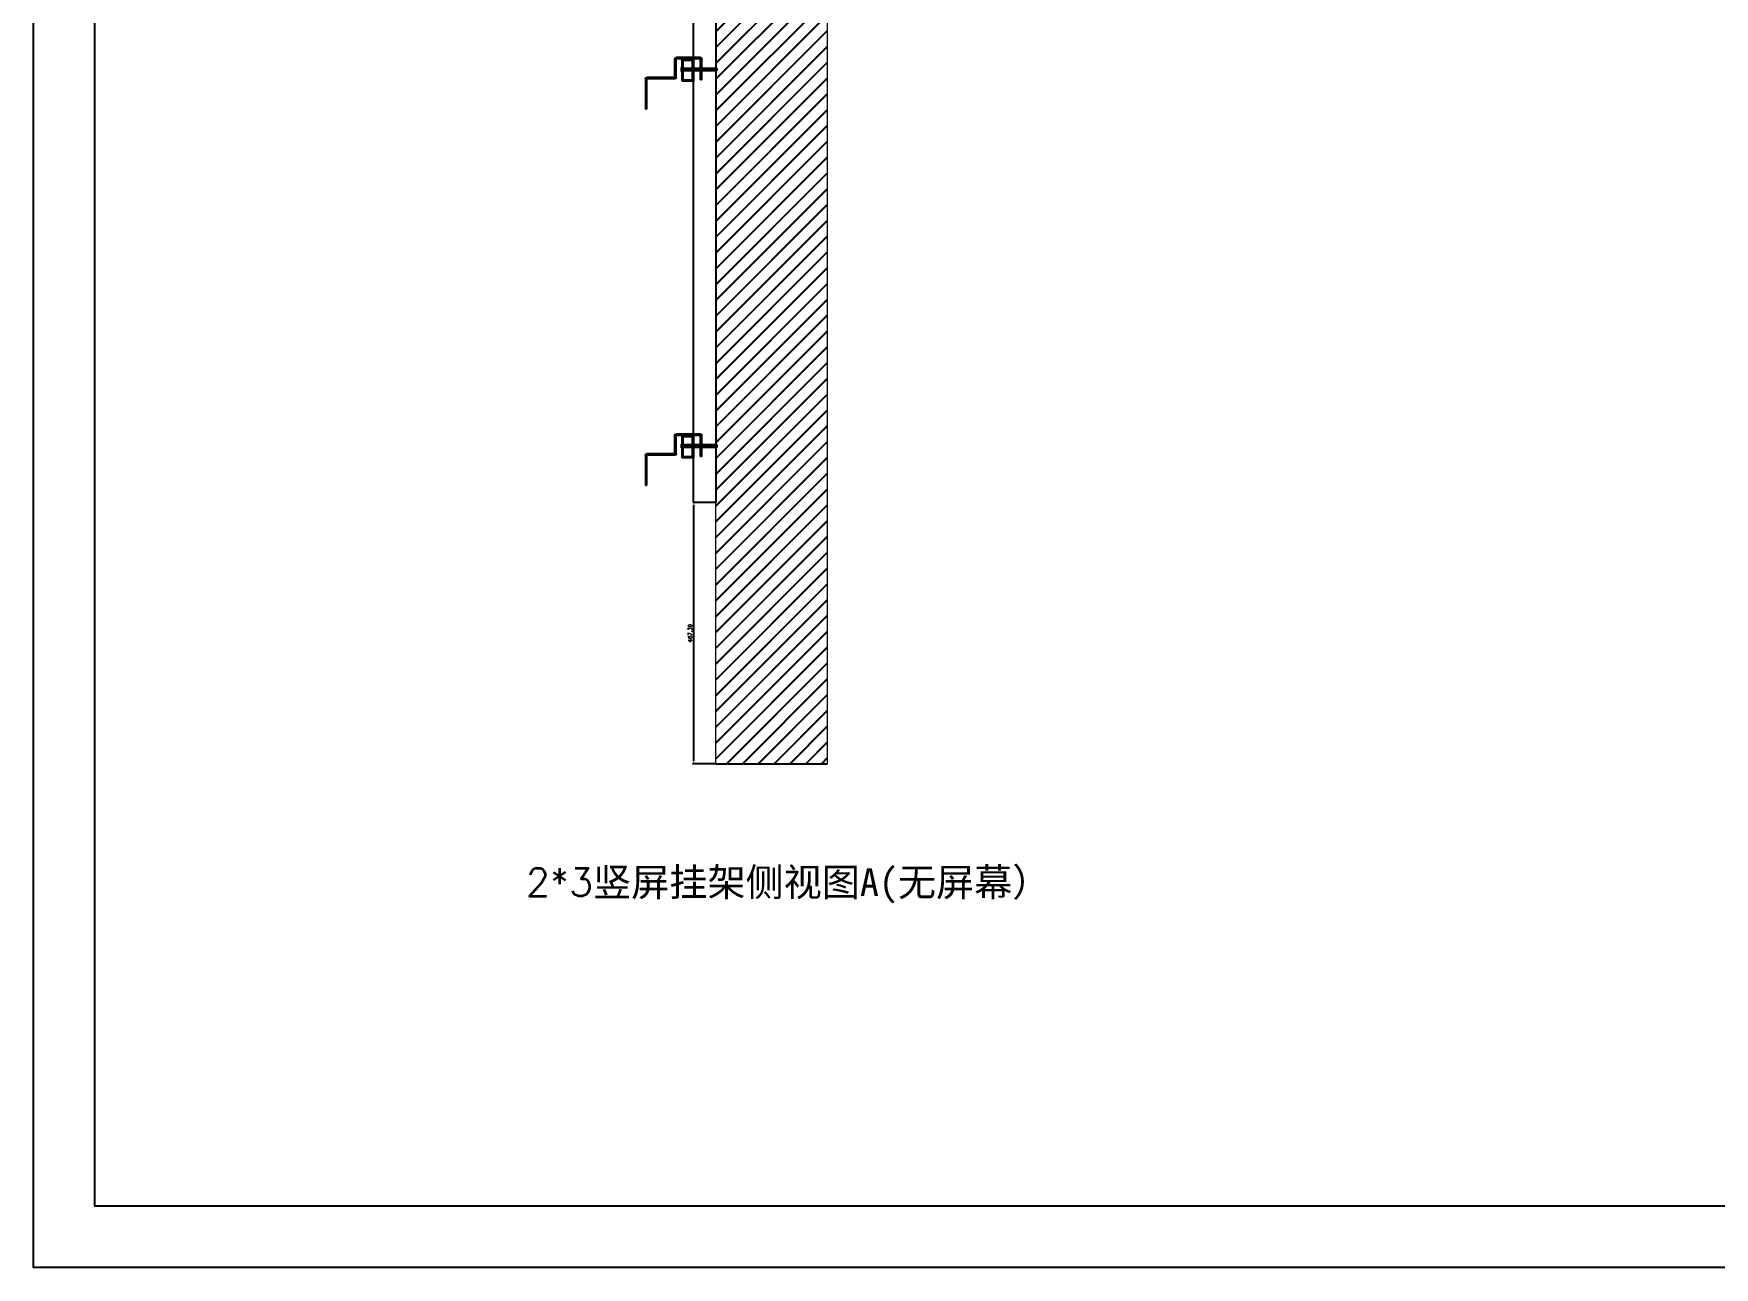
# Model space of a CAD drawing. Header units: millimetres. Extents: x -207 to 14821, y -6397 to 3639.
# Drawn here: x -207 to 2801, y -6397 to -4190 of the extents above; entities that cross this region are included whole.
import ezdxf

# ---------------------------------------------------------------- set-up
doc = ezdxf.new("R2010")
doc.units = ezdxf.units.MM
doc.layers.add('02___PRT_ALL_AXES', color=7, linetype='Continuous')
doc.layers.add('图框', color=7, linetype='Continuous')
doc.layers.add('粗实线', color=7, linetype='Continuous', lineweight=25)
doc.styles.get("Standard").update_dxf_attribs({"font": 'txt', "bigfont": 'gbcbig.shx'})
doc.dimstyles.new('ISO-25', dxfattribs={"dimtxt": 7, "dimasz": 5, "dimexe": 1.25, "dimexo": 0.625, "dimtad": 1, "dimtxsty": 'Standard', "dimcen": 2.5, "dimclrd": 4, "dimclre": 4, "dimclrt": 4, "dimadec": 0, "dimazin": 0, "dimtfac": 1, "dimtmove": 0, "dimatfit": 3, "dimfxl": 1, "dimarcsym": 0})

# ---------------------------------------------------------------- blocks, each defined once
blk = doc.blocks.new('hgdhgfdgdhgf')
at = {"color": 3, "linetype": 'Continuous'}
for p, q in [((-21743.6, 10461.8), (-21741.1, 10461.8)), ((-21743.6, 10424.5), (-21743.6, 10461.8)), ((-21741.1, 10424.5), (-21741.1, 10461.8)), ((-21740.9, 10464.5), (-21697.8, 10464.5)), ((-21740.9, 10464.5), (-21740.9, 10462)), ((-21740.9, 10462), (-21697.8, 10462)), ((-21697.8, 10464.5), (-21697.8, 10462)), ((-21695.1, 10461.8), (-21697.6, 10461.8)), ((-21697.6, 10429.2), (-21697.6, 10461.8)), ((-21695.1, 10429.2), (-21695.1, 10461.8)), ((-21743.6, 10424.5), (-21741.1, 10424.5)), ((-21697.6, 10429.2), (-21695.1, 10429.2)), ((-21694.9, 10429), (-21645.3, 10429)), ((-21694.9, 10426.5), (-21694.9, 10429)), ((-21694.9, 10426.5), (-21645.3, 10426.5)), ((-21645.3, 10429), (-21645.3, 10426.5)), ((-21642.6, 10426.3), (-21645.1, 10426.3)), ((-21645.1, 10373), (-21645.1, 10426.3))]:
    blk.add_line(p, q, dxfattribs=at)
for centre, radius, start, end in [((-21740.9, 10461.8), 2.7, 90, 180), ((-21740.9, 10461.8), 0.2, 90, 180), ((-21697.8, 10461.8), 2.7, 0, 90), ((-21697.8, 10461.8), 0.2, 0, 90), ((-21694.9, 10429.2), 2.7, 180, 270), ((-21694.9, 10429.2), 0.2, 180, 270), ((-21645.3, 10426.3), 2.7, 0, 90), ((-21645.3, 10426.3), 0.2, 0, 90)]:
    blk.add_arc(centre, radius, start, end, dxfattribs=at)
at = {"layer": '02___PRT_ALL_AXES', "color": 3, "linetype": 'Continuous'}
blk.add_line((-21642.6, 10373), (-21645.1, 10373), dxfattribs=at)
at = {"layer": '粗实线', "color": 3}
blk.add_line((-21642.6, 10426.3), (-21642.6, 10373), dxfattribs=at)
blk = doc.blocks.new('hgfdhhgh')
at = {"layer": '粗实线'}
for p in [(87.4, 302.1), (87.4, -371.6)]:
    blk.add_blockref('hgdhgfdgdhgf', p, dxfattribs=at)
blk = doc.blocks.new('gfsdgfgfsgg')
at = {"layer": '粗实线', "color": 1}
for p, q in [((-8243.3, 7890.3), (-8243.3, 7930.3)), ((-8243.3, 7930.3), (-8223.3, 7930.3)), ((-8241.3, 7892.3), (-8241.3, 7928.3)), ((-8241.3, 7928.3), (-8225.3, 7928.3)), ((-8225.3, 7928.3), (-8225.3, 7892.3)), ((-8223.3, 7930.3), (-8223.3, 7890.3)), ((-8223.3, 7890.3), (-8243.3, 7890.3)), ((-8225.3, 7892.3), (-8241.3, 7892.3))]:
    blk.add_line(p, q, dxfattribs=at)
blk = doc.blocks.new('LL')
h = blk.add_hatch()
h.set_pattern_fill('JIS_LC_20A', color=256, scale=0.05, style=0)
h.paths.add_polyline_path([(2341.6, 2359.2), (2341.6, 2364.2), (2329.8, 2364.2), (2329.8, 2359.2)])
h.paths.add_polyline_path([(2311.8, 2364.2), (2311.8, 2359.2), (2327.8, 2359.2), (2327.8, 2364.2)])
h.paths.add_polyline_path([(2344.1, 2359.2), (2371.9, 2359.2), (2371.9, 2364.2), (2344.1, 2364.2)])
for p, q in [((2308.1, 2365.2), (2309.8, 2365.2)), ((2308.1, 2365.2), (2308.1, 2358.2)), ((2308.1, 2363), (2309.8, 2363)), ((2308.1, 2360.3), (2309.8, 2360.3)), ((2309.8, 2358.2), (2308.1, 2358.2)), ((2309.8, 2365.2), (2309.8, 2358.2)), ((2327.8, 2364.2), (2327.8, 2359.2)), ((2329.8, 2364.2), (2329.8, 2359.2)), ((2341.6, 2364.2), (2341.6, 2359.2)), ((2344.1, 2364.2), (2344.1, 2359.2)), ((2371.9, 2364.2), (2371.9, 2359.2))]:
    blk.add_line(p, q)
for points in [[(2311.8, 2364.2), (2327.8, 2364.2)], [(2311.8, 2359.2), (2311.8, 2364.2)], [(2327.8, 2359.2), (2311.8, 2359.2)], [(2329.8, 2364.2), (2341.6, 2364.2)], [(2341.6, 2359.2), (2329.8, 2359.2)], [(2344.1, 2364.2), (2371.9, 2364.2)], [(2371.9, 2359.2), (2344.1, 2359.2)]]:
    blk.add_lwpolyline(points)
blk = doc.blocks.new('*D72')
at = {"color": 4, "lineweight": -2}
for p, q in [((973.7, -5033.6), (973.7, -5491)), ((974.3, -5028.6), (974.9, -5028.6)), ((1013.3, -5496), (972.4, -5496))]:
    blk.add_line(p, q, dxfattribs=at)
at = {"color": 4}
for points in [[(972.8, -5033.6), (974.5, -5033.6), (973.7, -5028.6)], [(972.8, -5491), (974.5, -5491), (973.7, -5496)]]:
    blk.add_solid(points, dxfattribs=at)
at = {"layer": 'Defpoints', "color": 0}
for p in [(973.7, -5028.6), (973.7, -5496), (1014, -5496)]:
    blk.add_point(p, dxfattribs=at)
at = {"color": 4, "insert": (968.9, -5262.3), "char_height": 7, "attachment_point": 5, "rotation": 90}
blk.add_mtext('467,39', dxfattribs=at)
blk = doc.blocks.new('TK')
at = {"layer": '图框'}
blk.add_lwpolyline([(7176.7, -904.8), (1128.7, -904.8), (1128.7, 3372), (7176.7, 3372), (7176.7, -904.8)], dxfattribs=at)
blk.add_lwpolyline([(7067, -795), (1238.5, -795), (1238.5, 3262.2), (7067, 3262.2)], close=True, dxfattribs=at)

msp = doc.modelspace()

# ---------------------------------------------------------------- hatches: boundary and pattern name
h = msp.add_hatch()
h.set_pattern_fill('JIS_LC_20', color=256, style=0)
h.set_pattern_definition([(45, (-1356.184, -5537.844), (-14.14214, 14.14214), []), (45, (-1355.784, -5537.844), (-14.14214, 14.14214), [])])
h.paths.add_polyline_path([(1213.953, -3018.847), (1013.953, -3018.847), (1013.953, -5496.007), (1213.953, -5496.007)])

# ---------------------------------------------------------------- linework, layer by layer
at = {"color": 2}
for p, q in [((973.653, -5028.617), (973.653, -3077.337)), ((1013.963, -3077.337), (1013.952, -5028.617)), ((1013.952, -5028.617), (973.653, -5028.617))]:
    msp.add_line(p, q, dxfattribs=at)
msp.add_line((1013.953, -5496.007), (1213.953, -5496.007))
at = {"layer": '粗实线', "lineweight": 13}
for p, q in [((1013.953, -5496.007), (1013.953, -3018.847)), ((1213.953, -5496.007), (1213.953, -3018.847)), ((973.653, -4948.617), (973.653, -3157.337))]:
    msp.add_line(p, q, dxfattribs=at)

# ---------------------------------------------------------------- block references
for name, p in [('TK', (-1335.535, -5492.315)), ('LL', (-1356.184, -6615.424)), ('LL', (-1356.184, -7289.124))]:
    msp.add_blockref(name, p)
at = {"layer": '粗实线', "lineweight": 13, "xscale": -1}
msp.add_blockref('hgfdhhgh', (-20667.253, -14999.042), dxfattribs=at)
at = {"layer": '粗实线', "lineweight": 13}
for p in [(9196.938, -12165.25), (9196.938, -12838.95)]:
    msp.add_blockref('gfsdgfgfsgg', p, dxfattribs=at)

# ---------------------------------------------------------------- texts
at = {"insert": (674.248, -5682.877), "char_height": 50, "width": 1107.60431, "attachment_point": 1}
msp.add_mtext('2*3{\\fSimHei|b0|i0|c134|p2;竖屏挂架侧视图A(无屏幕）}', dxfattribs=at)

# ---------------------------------------------------------------- dimensions: what is measured, and where the dimension line sits
dim = msp.add_linear_dim(base=(973.653, -5496.007), p1=(973.653, -5028.617), p2=(1013.953, -5496.007), angle=90, dimstyle='ISO-25')
dim.commit()
dim.dimension.update_dxf_attribs({"geometry": '*D72', "text_midpoint": (968.944, -5262.312)})

doc.saveas('drawing.dxf')
